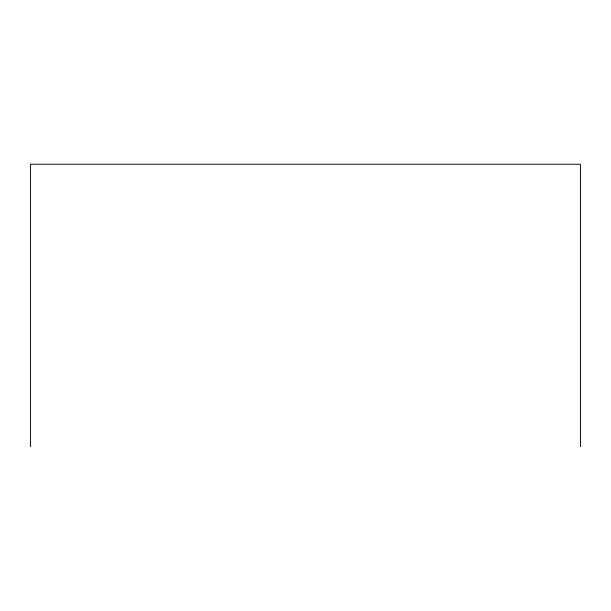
<?xml version="1.0" encoding="UTF-8"?>
<svg xmlns="http://www.w3.org/2000/svg" width="611" height="611" viewBox="0 0 611 611"><rect width="100%" height="100%" fill="white"/><g stroke="black" fill="none" stroke-linecap="round" stroke-linejoin="round"><path stroke-width="0.92" d="M580.45 446.771L580.45 164.229L30.55 164.229L30.55 446.771"/></g></svg>
